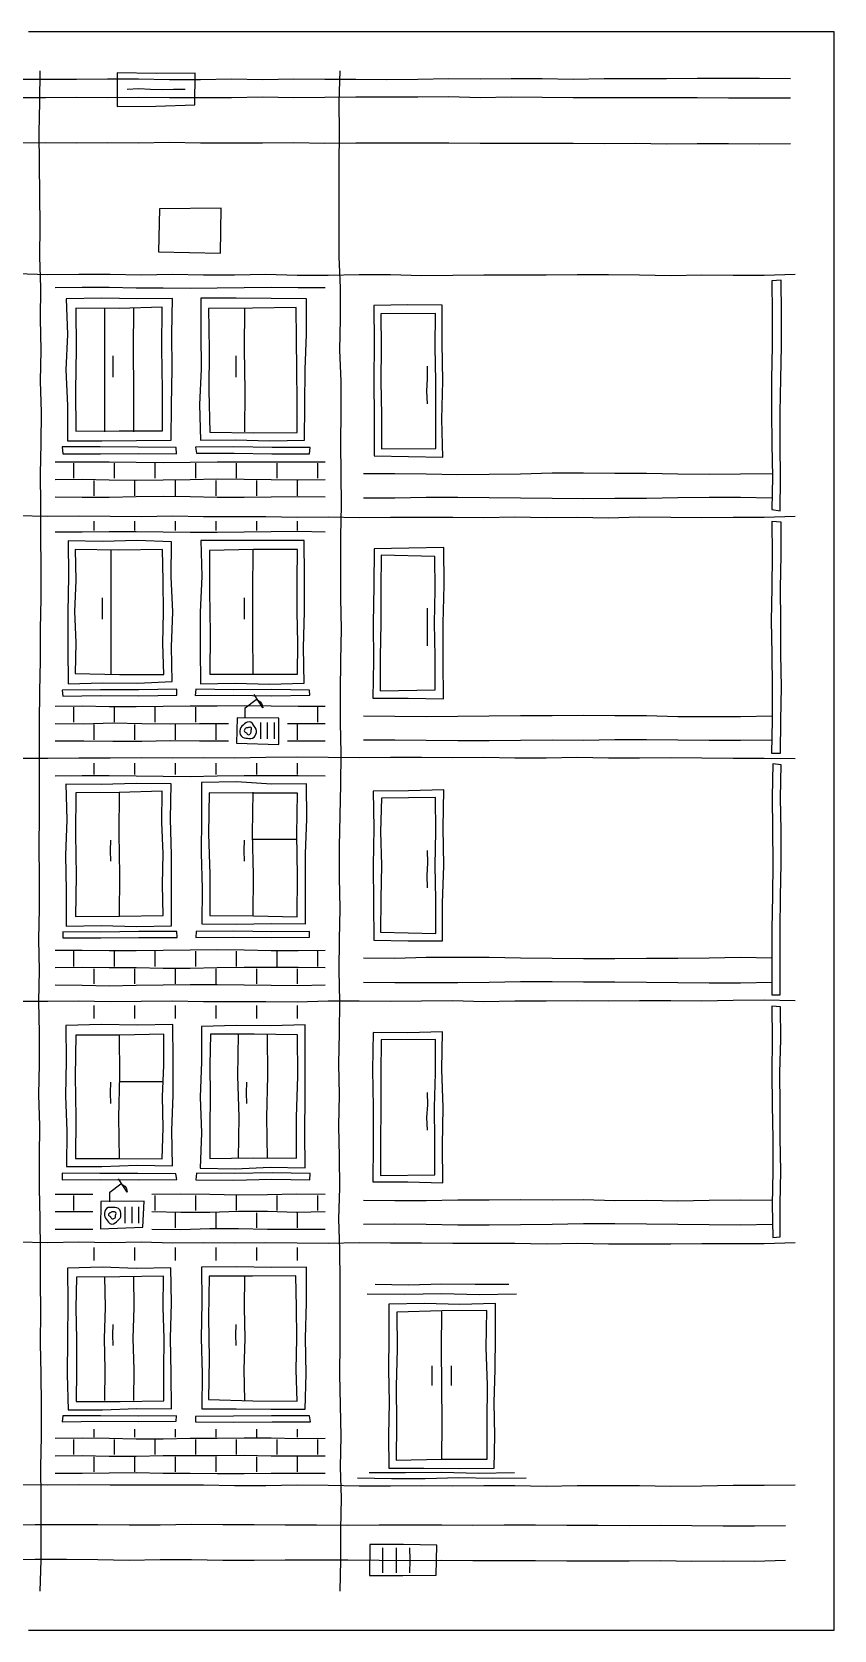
# Model space of a CAD drawing. Header units: millimetres. Extents: x 0 to 320, y 0 to 165.
# Drawn here: x 237.2 to 320, y 0 to 165 of the extents above; entities that cross this region are included whole.
import ezdxf

# ---------------------------------------------------------------- set-up
doc = ezdxf.new("R2010")
doc.units = ezdxf.units.MM
for name, color, linetype, true_color in [('01_KARKAS', 1, 'Continuous', 0xd62728), ('02_PROYOMY', 5, 'Continuous', 0x1f5fd6), ('03_BALKONY', 3, 'Continuous', 0x2ca02c), ('04_KLADKA', 32, 'Continuous', 0x8c5a2b), ('05_KONDICIONERY', 6, 'Continuous', 0xc512c5), ('07_TSEKOL', 30, 'Continuous', 0xe68a00), ('08_KRYSHA', 8, 'Continuous', 0x444444)]:
    doc.layers.add(name, color=color, linetype=linetype, true_color=true_color)

msp = doc.modelspace()

# ---------------------------------------------------------------- linework, layer by layer
at = {"layer": '01_KARKAS'}
for points in [[(320, 165), (316.8, 165), (313.6, 165), (310.4, 165), (307.2, 165), (304, 165), (300.8, 165), (297.6, 165), (294.4, 165), (291.2, 165), (288, 165), (284.8, 165), (281.6, 165), (278.4, 165), (275.2, 165), (272, 165), (268.8, 165), (265.6, 165), (262.4, 165), (259.2, 165), (256, 165), (252.8, 165), (249.6, 165), (246.4, 165), (243.2, 165), (240, 165), (236.8, 165)], [(320, 0), (320, 3.24), (320, 6.47), (320, 9.71), (320, 12.94), (320, 16.18), (320, 19.41), (320, 22.65), (320, 25.88), (320, 29.12), (320, 32.35), (320, 35.59), (320, 38.82), (320, 42.06), (320, 45.29), (320, 48.53), (320, 51.76), (320, 55), (320, 58.24), (320, 61.47), (320, 64.71), (320, 67.94), (320, 71.18), (320, 74.41), (320, 77.65), (320, 80.88), (320, 84.12), (320, 87.35), (320, 90.59), (320, 93.82), (320, 97.06), (320, 100.29), (320, 103.53), (320, 106.76), (320, 110), (320, 113.24), (320, 116.47), (320, 119.71), (320, 122.94), (320, 126.18), (320, 129.41), (320, 132.65), (320, 135.88), (320, 139.12), (320, 142.35), (320, 145.59), (320, 148.82), (320, 152.06), (320, 155.29), (320, 158.53), (320, 161.76), (320, 165)], [(238, 4), (238.1, 7.2), (238.13, 10.41), (238.13, 13.61), (238.08, 16.82), (238.14, 20.02), (238.15, 23.22), (238.13, 26.43), (238.05, 29.63), (238.08, 32.84), (238.06, 36.04), (238.06, 39.24), (238.01, 42.45), (237.96, 45.65), (237.96, 48.86), (237.97, 52.06), (237.89, 55.27), (237.95, 58.47), (237.95, 61.67), (237.88, 64.88), (237.95, 68.08), (237.89, 71.29), (237.95, 74.49), (237.93, 77.69), (237.92, 80.9), (237.93, 84.1), (237.95, 87.31), (237.95, 90.51), (237.94, 93.71), (237.99, 96.92), (238.05, 100.12), (238.04, 103.33), (238.1, 106.53), (238.13, 109.73), (238.09, 112.94), (238.07, 116.14), (238.06, 119.35), (238.1, 122.55), (238.15, 125.76), (238.06, 128.96), (238.11, 132.16), (238.06, 135.37), (238.07, 138.57), (237.98, 141.78), (238, 144.98), (237.99, 148.18), (237.94, 151.39), (237.92, 154.59), (237.98, 157.8), (238, 161)], [(269, 4), (269.05, 7.2), (269.08, 10.41), (269.12, 13.61), (269.03, 16.82), (269.11, 20.02), (269.04, 23.22), (268.97, 26.43), (268.98, 29.63), (268.99, 32.84), (268.98, 36.04), (268.96, 39.24), (268.87, 42.45), (268.95, 45.65), (268.94, 48.86), (268.85, 52.06), (268.92, 55.27), (268.86, 58.47), (268.93, 61.67), (268.95, 64.88), (268.89, 68.08), (268.92, 71.29), (268.98, 74.49), (268.93, 77.69), (268.94, 80.9), (269.01, 84.1), (269.06, 87.31), (269.1, 90.51), (269.04, 93.71), (269.03, 96.92), (269.05, 100.12), (269.15, 103.33), (269.06, 106.53), (269.06, 109.73), (269.05, 112.94), (269.13, 116.14), (269.1, 119.35), (269.07, 122.55), (269.1, 125.76), (269.09, 128.96), (268.97, 132.16), (269.02, 135.37), (269.03, 138.57), (268.9, 141.78), (268.9, 144.98), (268.89, 148.18), (268.88, 151.39), (268.91, 154.59), (268.9, 157.8), (269, 161)], [(235.59, 140.06), (238.8, 139.96), (242.02, 139.99), (245.24, 139.99), (248.45, 139.93), (251.67, 140), (254.89, 139.93), (258.1, 139.93), (261.32, 139.98), (264.54, 139.9), (267.75, 139.9), (270.97, 139.96), (274.19, 139.96), (277.4, 139.87), (280.62, 139.9), (283.84, 139.92), (287.05, 139.92), (290.27, 139.94), (293.48, 139.95), (296.7, 139.96), (299.92, 139.91), (303.13, 139.87), (306.35, 139.93), (309.57, 139.9), (312.78, 139.88), (316, 140)], [(235.59, 115.07), (238.8, 114.99), (242.02, 115.04), (245.24, 115), (248.45, 114.97), (251.67, 115.04), (254.89, 114.97), (258.1, 114.97), (261.32, 114.98), (264.54, 114.91), (267.75, 114.95), (270.97, 114.88), (274.19, 114.91), (277.4, 114.91), (280.62, 114.9), (283.84, 114.86), (287.05, 114.95), (290.27, 114.86), (293.48, 114.92), (296.7, 114.85), (299.92, 114.93), (303.13, 114.91), (306.35, 114.87), (309.57, 114.89), (312.78, 114.91), (316, 115)], [(235.59, 90.03), (238.8, 90.03), (242.02, 90.06), (245.24, 90.04), (248.45, 90.09), (251.67, 90.05), (254.89, 90.08), (258.1, 90.05), (261.32, 90.11), (264.54, 90.15), (267.75, 90.14), (270.97, 90.09), (274.19, 90.14), (277.4, 90.14), (280.62, 90.1), (283.84, 90.14), (287.05, 90.05), (290.27, 90.05), (293.48, 90.13), (296.7, 90.06), (299.92, 90.04), (303.13, 90.09), (306.35, 90.04), (309.57, 90.01), (312.78, 90.02), (316, 90)], [(235.59, 64.93), (238.8, 64.94), (242.02, 64.95), (245.24, 64.9), (248.45, 64.92), (251.67, 64.95), (254.89, 64.9), (258.1, 64.89), (261.32, 64.88), (264.54, 64.86), (267.75, 64.95), (270.97, 64.97), (274.19, 64.93), (277.4, 64.97), (280.62, 64.99), (283.84, 64.9), (287.05, 64.95), (290.27, 64.97), (293.48, 64.99), (296.7, 64.95), (299.92, 64.99), (303.13, 64.99), (306.35, 64.97), (309.57, 65.05), (312.78, 65.07), (316, 65)], [(235.59, 40.07), (238.8, 40.02), (242.02, 40.08), (245.24, 40.02), (248.45, 40.07), (251.67, 39.99), (254.89, 40.03), (258.1, 39.97), (261.32, 40.02), (264.54, 39.97), (267.75, 39.94), (270.97, 40.01), (274.19, 39.99), (277.4, 39.97), (280.62, 39.93), (283.84, 39.93), (287.05, 39.94), (290.27, 39.89), (293.48, 39.94), (296.7, 39.87), (299.92, 39.87), (303.13, 39.88), (306.35, 39.9), (309.57, 39.91), (312.78, 39.92), (316, 40)], [(235.59, 15.04), (238.8, 14.99), (242.02, 15.01), (245.24, 14.99), (248.45, 14.98), (251.67, 15), (254.89, 14.99), (258.1, 14.94), (261.32, 14.92), (264.54, 14.98), (267.75, 14.97), (270.97, 14.9), (274.19, 14.9), (277.4, 14.92), (280.62, 14.89), (283.84, 14.92), (287.05, 14.92), (290.27, 14.86), (293.48, 14.93), (296.7, 14.94), (299.92, 14.93), (303.13, 14.87), (306.35, 14.9), (309.57, 14.95), (312.78, 14.96), (316, 15)], [(236.8, 0), (240, 0), (243.2, 0), (246.4, 0), (249.6, 0), (252.8, 0), (256, 0), (259.2, 0), (262.4, 0), (265.6, 0), (268.8, 0), (272, 0), (275.2, 0), (278.4, 0), (281.6, 0), (284.8, 0), (288, 0), (291.2, 0), (294.4, 0), (297.6, 0), (300.8, 0), (304, 0), (307.2, 0), (310.4, 0), (313.6, 0), (316.8, 0), (320, 0)]]:
    msp.add_lwpolyline(points, dxfattribs=at)
at = {"layer": '02_PROYOMY'}
for points in [[(240.71, 137.43), (240.82, 133.77), (240.66, 130.1), (240.83, 126.44), (240.82, 122.77)], [(251.69, 137.48), (248.03, 137.44), (244.37, 137.5), (240.71, 137.43)], [(251.53, 122.86), (251.57, 126.51), (251.65, 130.17), (251.6, 133.82), (251.69, 137.48)], [(254.61, 137.53), (254.6, 133.86), (254.64, 130.19), (254.47, 126.53), (254.56, 122.86)], [(265.51, 137.44), (261.87, 137.48), (258.24, 137.53), (254.61, 137.53)], [(265.31, 122.85), (265.34, 126.49), (265.38, 130.14), (265.53, 133.79), (265.51, 137.44)], [(241.71, 136.47), (241.74, 132.24), (241.66, 128.02), (241.7, 123.79)], [(250.62, 136.58), (246.16, 136.46), (241.71, 136.47)], [(244.7, 123.7), (244.69, 127.97), (244.7, 132.23), (244.7, 136.5)], [(247.7, 123.7), (247.69, 127.97), (247.66, 132.23), (247.7, 136.5)], [(250.65, 123.8), (250.63, 128.06), (250.59, 132.32), (250.62, 136.58)], [(264.45, 136.55), (259.93, 136.47), (255.4, 136.45)], [(255.4, 136.45), (255.45, 132.19), (255.43, 127.94), (255.52, 123.68)], [(259.14, 123.7), (259.17, 127.97), (259.11, 132.23), (259.14, 136.5)], [(264.57, 123.66), (264.57, 126.88), (264.53, 130.1), (264.47, 133.32), (264.45, 136.55)], [(245.55, 129.37), (245.55, 130.47), (245.55, 131.56)], [(258.24, 129.37), (258.27, 130.47), (258.24, 131.56)], [(241.7, 123.79), (246.18, 123.82), (250.65, 123.8)], [(252.06, 122.1), (248.14, 122.12), (244.21, 122.15), (240.29, 122.16)], [(240.29, 122.16), (240.35, 121.45)], [(240.82, 122.77), (244.39, 122.77), (247.96, 122.83), (251.53, 122.86)], [(252.08, 121.44), (252.06, 122.1)], [(265.91, 122.11), (261.96, 122.1), (258.02, 122.15), (254.07, 122.14)], [(254.07, 122.14), (254.15, 121.52)], [(254.56, 122.86), (258.14, 122.88), (261.73, 122.77), (265.31, 122.85)], [(255.52, 123.68), (260.04, 123.62), (264.57, 123.66)], [(265.84, 121.45), (265.91, 122.11)], [(240.35, 121.45), (244.26, 121.43), (248.17, 121.48), (252.08, 121.44)], [(254.15, 121.52), (258.05, 121.5), (261.94, 121.44), (265.84, 121.45)], [(240.89, 112.47), (240.95, 108.77), (240.88, 105.08), (240.87, 101.38), (240.89, 97.68)], [(251.58, 112.36), (248.02, 112.48), (244.45, 112.4), (240.89, 112.47)], [(251.66, 97.93), (251.59, 101.53), (251.71, 105.14), (251.53, 108.75), (251.58, 112.36)], [(254.61, 112.48), (254.7, 108.78), (254.54, 105.08), (254.53, 101.38), (254.58, 97.68)], [(265.28, 112.48), (261.73, 112.5), (258.17, 112.48), (254.61, 112.48)], [(265.27, 97.77), (265.2, 101.45), (265.31, 105.13), (265.3, 108.8), (265.28, 112.48)], [(241.63, 111.57), (241.69, 108.36), (241.57, 105.16), (241.68, 101.95), (241.63, 98.75)], [(250.65, 111.56), (246.14, 111.49), (241.63, 111.57)], [(245.34, 98.7), (245.33, 102.97), (245.33, 107.23), (245.34, 111.5)], [(250.78, 98.65), (250.68, 101.87), (250.74, 105.1), (250.7, 108.33), (250.65, 111.56)], [(255.51, 111.45), (255.49, 107.2), (255.57, 102.94), (255.53, 98.69)], [(264.59, 111.58), (260.05, 111.57), (255.51, 111.45)], [(260, 98.7), (259.99, 102.97), (259.97, 107.23), (260, 111.5)], [(264.6, 98.69), (264.63, 101.91), (264.56, 105.14), (264.54, 108.36), (264.59, 111.58)], [(244.44, 104.37), (244.44, 105.47), (244.44, 106.56)], [(259.1, 104.37), (259.1, 105.47), (259.1, 106.56)], [(240.89, 97.68), (244.48, 97.81), (248.07, 97.78), (251.66, 97.93)], [(241.63, 98.75), (246.2, 98.65), (250.78, 98.65)], [(254.58, 97.68), (258.14, 97.75), (261.71, 97.67), (265.27, 97.77)], [(255.53, 98.69), (260.06, 98.7), (264.6, 98.69)], [(252.14, 97.13), (248.19, 97.06), (244.24, 97.08), (240.29, 97.03)], [(240.29, 97.03), (240.34, 96.43)], [(240.34, 96.43), (244.27, 96.5), (248.2, 96.46), (252.12, 96.52)], [(252.12, 96.52), (252.14, 97.13)], [(254.09, 97.13), (254.03, 96.49)], [(254.03, 96.49), (257.97, 96.51), (261.91, 96.47), (265.85, 96.51)], [(265.84, 97.05), (261.92, 97.12), (258, 97.07), (254.09, 97.13)], [(265.85, 96.51), (265.84, 97.05)], [(254.66, 87.52), (254.68, 83.87), (254.65, 80.22), (254.75, 76.57), (254.71, 72.92)], [(265.51, 87.36), (261.9, 87.34), (258.28, 87.56), (254.66, 87.52)], [(240.68, 87.33), (240.76, 83.67), (240.64, 80), (240.7, 76.34), (240.7, 72.68)], [(251.54, 87.38), (247.92, 87.42), (244.3, 87.29), (240.68, 87.33)], [(241.71, 86.43), (241.65, 82.18), (241.72, 77.92), (241.66, 73.67)], [(250.6, 86.6), (246.16, 86.49), (241.71, 86.43)], [(246.2, 73.7), (246.23, 77.97), (246.16, 82.23), (246.2, 86.5)], [(250.71, 73.79), (250.66, 76.99), (250.72, 80.19), (250.59, 83.39), (250.6, 86.6)], [(251.57, 72.7), (251.58, 76.37), (251.58, 80.04), (251.48, 83.71), (251.54, 87.38)], [(255.47, 86.44), (255.41, 82.22), (255.55, 78.01), (255.53, 73.79)], [(264.58, 86.4), (260.03, 86.41), (255.47, 86.44)], [(260, 73.7), (260.06, 77.97), (259.95, 82.23), (260, 86.5)], [(264.55, 73.65), (264.59, 77.9), (264.53, 82.15), (264.58, 86.4)], [(265.43, 72.92), (265.41, 76.53), (265.43, 80.14), (265.55, 83.75), (265.51, 87.36)], [(245.3, 79.37), (245.27, 80.47), (245.3, 81.56)], [(259.1, 79.37), (259.07, 80.47), (259.1, 81.56)], [(260, 81.64), (264.5, 81.64)], [(240.7, 72.68), (244.32, 72.73), (247.95, 72.64), (251.57, 72.7)], [(241.66, 73.67), (246.19, 73.72), (250.71, 73.79)], [(254.71, 72.92), (258.28, 72.89), (261.86, 72.95), (265.43, 72.92)], [(255.53, 73.79), (260.04, 73.73), (264.55, 73.65)], [(240.37, 72.09), (240.36, 71.47)], [(240.36, 71.47), (244.29, 71.47), (248.22, 71.49), (252.16, 71.49)], [(252.13, 72.14), (248.21, 72.14), (244.29, 72.06), (240.37, 72.09)], [(252.16, 71.49), (252.13, 72.14)], [(254.11, 72.11), (254.08, 71.51)], [(254.08, 71.51), (258, 71.54), (261.92, 71.52), (265.84, 71.55)], [(265.84, 72.14), (261.93, 72.08), (258.02, 72.15), (254.11, 72.11)], [(265.84, 71.55), (265.84, 72.14)], [(240.68, 62.41), (240.7, 58.78), (240.63, 55.14), (240.77, 51.51), (240.72, 47.87)], [(251.71, 62.52), (248.04, 62.44), (244.36, 62.51), (240.68, 62.41)], [(241.69, 61.42), (241.64, 57.17), (241.69, 52.93), (241.65, 48.68)], [(250.78, 61.51), (246.23, 61.41), (241.69, 61.42)], [(246.2, 48.7), (246.13, 52.97), (246.24, 57.23), (246.2, 61.5)], [(250.61, 48.65), (250.7, 51.86), (250.65, 55.08), (250.77, 58.29), (250.78, 61.51)], [(251.69, 47.93), (251.6, 51.58), (251.76, 55.22), (251.75, 58.87), (251.71, 62.52)], [(254.67, 62.33), (254.66, 58.67), (254.55, 55.01), (254.67, 51.35), (254.54, 47.69)], [(265.39, 62.48), (261.82, 62.4), (258.25, 62.41), (254.67, 62.33)], [(255.6, 61.54), (255.55, 58.33), (255.58, 55.12), (255.52, 51.91), (255.54, 48.7)], [(264.6, 61.44), (260.1, 61.54), (255.6, 61.54)], [(258.5, 48.7), (258.56, 52.97), (258.43, 57.23), (258.5, 61.5)], [(261.5, 48.7), (261.43, 52.97), (261.53, 57.23), (261.5, 61.5)], [(264.49, 48.72), (264.5, 52.96), (264.61, 57.2), (264.6, 61.44)], [(265.37, 47.73), (265.33, 51.42), (265.37, 55.1), (265.39, 58.79), (265.39, 62.48)], [(245.3, 54.37), (245.28, 55.46), (245.3, 56.56)], [(246.2, 56.64), (250.7, 56.64)], [(259.35, 54.37), (259.33, 55.46), (259.35, 56.56)], [(240.72, 47.87), (244.38, 47.86), (248.03, 47.99), (251.69, 47.93)], [(241.65, 48.68), (246.13, 48.69), (250.61, 48.65)], [(255.54, 48.7), (260.01, 48.74), (264.49, 48.72)], [(252.04, 47.09), (248.11, 47.12), (244.19, 47.12), (240.27, 47.17)], [(240.27, 47.17), (240.28, 46.49)], [(240.28, 46.49), (244.24, 46.51), (248.19, 46.49), (252.14, 46.51)], [(252.14, 46.51), (252.04, 47.09)], [(254.17, 47.17), (254.09, 46.48)], [(254.09, 46.48), (258.02, 46.44), (261.94, 46.55), (265.87, 46.5)], [(265.88, 47.15), (261.97, 47.2), (258.07, 47.14), (254.17, 47.17)], [(254.54, 47.69), (258.15, 47.62), (261.76, 47.78), (265.37, 47.73)], [(265.87, 46.5), (265.88, 47.15)], [(240.84, 37.36), (240.87, 33.7), (240.84, 30.05), (240.81, 26.39), (240.89, 22.74)], [(251.51, 37.4), (247.95, 37.33), (244.4, 37.45), (240.84, 37.36)], [(241.76, 36.44), (241.69, 33.23), (241.75, 30.02), (241.75, 26.81), (241.73, 23.6)], [(250.75, 36.52), (246.25, 36.46), (241.76, 36.44)], [(244.7, 23.7), (244.71, 26.9), (244.65, 30.1), (244.77, 33.3), (244.7, 36.5)], [(247.7, 23.7), (247.73, 26.9), (247.63, 30.1), (247.73, 33.3), (247.7, 36.5)], [(250.79, 23.67), (250.78, 26.88), (250.81, 30.1), (250.71, 33.31), (250.75, 36.52)], [(251.56, 22.84), (251.53, 26.48), (251.48, 30.12), (251.59, 33.76), (251.51, 37.4)], [(254.69, 37.47), (254.7, 33.81), (254.64, 30.15), (254.76, 26.5), (254.71, 22.84)], [(265.52, 37.46), (261.91, 37.43), (258.3, 37.51), (254.69, 37.47)], [(255.46, 36.52), (255.41, 32.28), (255.47, 28.04), (255.4, 23.8)], [(264.4, 36.57), (259.93, 36.52), (255.46, 36.52)], [(259.14, 23.7), (259.09, 26.9), (259.17, 30.1), (259.11, 33.3), (259.14, 36.5)], [(264.55, 23.64), (264.44, 26.87), (264.52, 30.11), (264.48, 33.34), (264.4, 36.57)], [(265.39, 22.79), (265.47, 26.46), (265.4, 30.13), (265.53, 33.8), (265.52, 37.46)], [(271.8, 34.7), (275.65, 34.69), (279.5, 34.75), (283.35, 34.65), (287.2, 34.7)], [(272.6, 35.7), (276.05, 35.64), (279.5, 35.74), (282.95, 35.71), (286.4, 35.7)], [(274.02, 33.66), (274.02, 30.27), (273.98, 26.88), (274.06, 23.5), (274, 20.11), (274.03, 16.73)], [(285.04, 33.7), (281.37, 33.61), (277.7, 33.71), (274.02, 33.66)], [(284.9, 16.71), (284.96, 20.1), (284.89, 23.5), (285.01, 26.9), (285.03, 30.3), (285.04, 33.7)], [(245.55, 29.37), (245.51, 30.47), (245.55, 31.56)], [(258.24, 29.37), (258.23, 30.47), (258.24, 31.56)], [(274.84, 32.81), (274.89, 28.99), (274.78, 25.17), (274.83, 21.35), (274.78, 17.53)], [(284.15, 32.99), (279.49, 32.96), (274.84, 32.81)], [(279.5, 17.6), (279.54, 21.43), (279.51, 25.25), (279.46, 29.08), (279.5, 32.9)], [(284.16, 17.64), (284.17, 21.48), (284.21, 25.31), (284.08, 29.15), (284.15, 32.99)], [(278.5, 25.25), (278.49, 26.26), (278.5, 27.28)], [(280.5, 25.25), (280.49, 26.26), (280.5, 27.28)], [(241.73, 23.6), (246.26, 23.6), (250.79, 23.67)], [(255.4, 23.8), (259.98, 23.66), (264.55, 23.64)], [(240.34, 22.12), (240.27, 21.51)], [(240.27, 21.51), (244.2, 21.56), (248.13, 21.53), (252.06, 21.56)], [(252.11, 22.11), (248.18, 22.08), (244.26, 22.13), (240.34, 22.12)], [(240.89, 22.74), (244.45, 22.72), (248, 22.89), (251.56, 22.84)], [(252.06, 21.56), (252.11, 22.11)], [(265.84, 22.12), (261.91, 22.11), (257.99, 22.07), (254.06, 22.04)], [(254.06, 22.04), (254.07, 21.5)], [(254.07, 21.5), (258.03, 21.46), (261.98, 21.49), (265.93, 21.49)], [(254.71, 22.84), (258.27, 22.85), (261.83, 22.79), (265.39, 22.79)], [(265.93, 21.49), (265.84, 22.12)], [(274.03, 16.73), (277.65, 16.73), (281.27, 16.67), (284.9, 16.71)], [(274.78, 17.53), (279.47, 17.65), (284.16, 17.64)], [(270.8, 15.7), (274.28, 15.65), (277.76, 15.66), (281.24, 15.75), (284.72, 15.69), (288.2, 15.7)], [(272, 16.25), (275.75, 16.27), (279.5, 16.3), (283.25, 16.19), (287, 16.25)]]:
    msp.add_lwpolyline(points, dxfattribs=at)
at = {"layer": '03_BALKONY'}
for points in [[(313.59, 139.31), (313.62, 135.94), (313.6, 132.56), (313.55, 129.19), (313.53, 125.81), (313.59, 122.44), (313.64, 119.06), (313.57, 115.69)], [(314.55, 139.38), (313.59, 139.31)], [(314.43, 115.55), (314.48, 118.95), (314.45, 122.36), (314.43, 125.76), (314.5, 129.17), (314.56, 132.57), (314.58, 135.98), (314.55, 139.38)], [(272.48, 136.75), (272.49, 132.87), (272.47, 129), (272.52, 125.13), (272.49, 121.25)], [(279.53, 136.79), (276, 136.83), (272.48, 136.75)], [(273.19, 135.91), (273.22, 132.42), (273.18, 128.93), (273.26, 125.44), (273.25, 121.95)], [(278.85, 135.92), (273.19, 135.91)], [(278.87, 122), (278.86, 125.48), (278.88, 128.96), (278.8, 132.44), (278.85, 135.92)], [(279.61, 121.1), (279.51, 125.02), (279.6, 128.94), (279.52, 132.87), (279.53, 136.79)], [(278, 126.62), (277.96, 127.92), (278.01, 129.21), (278, 130.5)], [(272.49, 121.25), (276.05, 121.17), (279.61, 121.1)], [(273.25, 121.95), (278.87, 122)], [(271.4, 119.4), (274.65, 119.4), (277.89, 119.37), (281.14, 119.32), (284.38, 119.35), (287.63, 119.39), (290.88, 119.47), (294.12, 119.48), (297.37, 119.44), (300.62, 119.43), (303.86, 119.36), (307.11, 119.34), (310.35, 119.38), (313.6, 119.4)], [(271.4, 116.9), (274.65, 116.91), (277.89, 116.97), (281.14, 116.98), (284.38, 116.94), (287.63, 116.91), (290.88, 116.86), (294.12, 116.83), (297.37, 116.85), (300.62, 116.87), (303.86, 116.95), (307.11, 116.98), (310.35, 116.98), (313.6, 116.9)], [(313.57, 115.69), (314.43, 115.55)], [(313.58, 114.44), (313.62, 111.02), (313.56, 107.61), (313.51, 104.2), (313.56, 100.78), (313.61, 97.37), (313.61, 93.96), (313.54, 90.54)], [(314.53, 114.39), (313.58, 114.44)], [(314.48, 90.54), (314.51, 93.95), (314.57, 97.36), (314.51, 100.76), (314.49, 104.17), (314.48, 107.58), (314.55, 110.99), (314.53, 114.39)], [(272.49, 111.65), (272.46, 107.8), (272.41, 103.94), (272.43, 100.08), (272.38, 96.23)], [(279.69, 111.77), (276.09, 111.69), (272.49, 111.65)], [(273.23, 110.98), (273.19, 107.47), (273.21, 103.97), (273.13, 100.47), (273.14, 96.96)], [(278.77, 110.85), (273.23, 110.98)], [(278.8, 97.08), (278.8, 100.52), (278.73, 103.96), (278.81, 107.41), (278.77, 110.85)], [(279.65, 96.16), (279.63, 100.06), (279.63, 103.97), (279.75, 107.87), (279.69, 111.77)], [(278, 101.62), (278.02, 102.92), (278, 104.21), (278, 105.5)], [(272.38, 96.23), (276.01, 96.2), (279.65, 96.16)], [(273.14, 96.96), (278.8, 97.08)], [(271.4, 94.4), (274.65, 94.34), (277.89, 94.33), (281.14, 94.37), (284.38, 94.4), (287.63, 94.42), (290.88, 94.44), (294.12, 94.47), (297.37, 94.44), (300.62, 94.41), (303.86, 94.33), (307.11, 94.33), (310.35, 94.33), (313.6, 94.4)], [(271.4, 91.9), (274.65, 91.92), (277.89, 91.89), (281.14, 91.84), (284.38, 91.86), (287.63, 91.88), (290.88, 91.91), (294.12, 91.89), (297.37, 91.96), (300.62, 91.95), (303.86, 91.91), (307.11, 91.88), (310.35, 91.87), (313.6, 91.9)], [(313.54, 90.54), (314.48, 90.54)], [(313.68, 89.42), (313.62, 86.02), (313.66, 82.61), (313.68, 79.21), (313.66, 75.8), (313.57, 72.4), (313.58, 69), (313.59, 65.59)], [(314.55, 89.32), (313.68, 89.42)], [(314.42, 65.57), (314.42, 68.96), (314.43, 72.36), (314.46, 75.75), (314.53, 79.14), (314.53, 82.54), (314.47, 85.93), (314.55, 89.32)], [(272.41, 86.62), (272.48, 82.78), (272.39, 78.93), (272.43, 75.09), (272.47, 71.24)], [(279.69, 86.74), (276.05, 86.64), (272.41, 86.62)], [(273.25, 85.89), (273.17, 82.43), (273.25, 78.97), (273.19, 75.51), (273.17, 72.04)], [(278.85, 85.96), (273.25, 85.89)], [(278.86, 71.93), (278.88, 75.44), (278.81, 78.95), (278.86, 82.45), (278.85, 85.96)], [(279.57, 71.16), (279.56, 75.05), (279.7, 78.95), (279.62, 82.84), (279.69, 86.74)], [(278, 76.62), (277.98, 77.92), (278.05, 79.21), (278, 80.5)], [(272.47, 71.24), (276.02, 71.17), (279.57, 71.16)], [(273.17, 72.04), (278.86, 71.93)], [(271.4, 69.4), (274.65, 69.37), (277.89, 69.46), (281.14, 69.47), (284.38, 69.48), (287.63, 69.41), (290.88, 69.38), (294.12, 69.34), (297.37, 69.35), (300.62, 69.37), (303.86, 69.37), (307.11, 69.41), (310.35, 69.46), (313.6, 69.4)], [(271.4, 66.9), (274.65, 66.85), (277.89, 66.85), (281.14, 66.87), (284.38, 66.89), (287.63, 66.95), (290.88, 66.97), (294.12, 66.94), (297.37, 66.92), (300.62, 66.88), (303.86, 66.85), (307.11, 66.83), (310.35, 66.84), (313.6, 66.9)], [(313.59, 64.4), (313.61, 60.99), (313.58, 57.58), (313.6, 54.17), (313.68, 50.76), (313.69, 47.36), (313.62, 43.95), (313.67, 40.54)], [(313.59, 65.59), (314.42, 65.57)], [(314.47, 64.35), (313.59, 64.4)], [(314.42, 40.61), (314.43, 44), (314.49, 47.39), (314.45, 50.78), (314.43, 54.17), (314.39, 57.56), (314.5, 60.96), (314.47, 64.35)], [(272.42, 61.7), (272.34, 57.85), (272.4, 53.99), (272.39, 50.14), (272.37, 46.29)], [(279.58, 61.76), (276, 61.66), (272.42, 61.7)], [(279.59, 46.17), (279.57, 50.06), (279.64, 53.96), (279.51, 57.86), (279.58, 61.76)], [(273.24, 60.93), (273.21, 57.43), (273.2, 53.93), (273.15, 50.42), (273.16, 46.92)], [(278.83, 60.98), (273.24, 60.93)], [(278.77, 47), (278.78, 50.49), (278.75, 53.99), (278.84, 57.48), (278.83, 60.98)], [(278, 51.62), (277.96, 52.92), (278.04, 54.21), (278, 55.5)], [(272.37, 46.29), (275.98, 46.28), (279.59, 46.17)], [(273.16, 46.92), (278.77, 47)], [(271.4, 44.4), (274.65, 44.34), (277.89, 44.35), (281.14, 44.41), (284.38, 44.41), (287.63, 44.44), (290.88, 44.43), (294.12, 44.44), (297.37, 44.35), (300.62, 44.37), (303.86, 44.33), (307.11, 44.4), (310.35, 44.43), (313.6, 44.4)], [(271.4, 41.9), (274.65, 41.93), (277.89, 41.89), (281.14, 41.82), (284.38, 41.82), (287.63, 41.87), (290.88, 41.91), (294.12, 41.97), (297.37, 41.97), (300.62, 41.95), (303.86, 41.89), (307.11, 41.87), (310.35, 41.84), (313.6, 41.9)], [(313.67, 40.54), (314.42, 40.61)]]:
    msp.add_lwpolyline(points, dxfattribs=at)
at = {"layer": '04_KLADKA'}
for points in [[(239.55, 138.6), (242.34, 138.66), (245.13, 138.66), (247.92, 138.59), (250.71, 138.58), (253.5, 138.54), (256.29, 138.59), (259.08, 138.62), (261.87, 138.65), (264.66, 138.62), (267.45, 138.6)], [(239.55, 120.6), (242.34, 120.63), (245.13, 120.61), (247.92, 120.58), (250.71, 120.54), (253.5, 120.59), (256.29, 120.63), (259.08, 120.63), (261.87, 120.61), (264.66, 120.6), (267.45, 120.6)], [(241.5, 118.92), (241.5, 120.48)], [(245.7, 118.92), (245.7, 120.48)], [(249.9, 118.92), (249.9, 120.48)], [(254.1, 118.92), (254.1, 120.48)], [(258.3, 118.92), (258.3, 120.48)], [(262.5, 118.92), (262.5, 120.48)], [(266.7, 118.92), (266.7, 120.48)], [(239.55, 118.8), (242.34, 118.83), (245.13, 118.75), (247.92, 118.73), (250.71, 118.76), (253.5, 118.8), (256.29, 118.86), (259.08, 118.84), (261.87, 118.8), (264.66, 118.75), (267.45, 118.8)], [(243.6, 117.12), (243.6, 118.68)], [(247.8, 117.12), (247.8, 118.68)], [(252, 117.12), (252, 118.68)], [(256.2, 117.12), (256.2, 118.68)], [(260.4, 117.12), (260.4, 118.68)], [(264.6, 117.12), (264.6, 118.68)], [(239.55, 117), (242.34, 116.96), (245.13, 116.97), (247.92, 117.02), (250.71, 117.07), (253.5, 117.03), (256.29, 116.97), (259.08, 116.96), (261.87, 116.99), (264.66, 117.02), (267.45, 117)], [(243.6, 113.52), (243.6, 114.5)], [(247.8, 113.52), (247.8, 114.5)], [(252, 113.52), (252, 114.5)], [(256.2, 113.52), (256.2, 114.5)], [(260.4, 113.52), (260.4, 114.5)], [(264.6, 113.52), (264.6, 114.5)], [(239.55, 113.4), (242.34, 113.39), (245.13, 113.44), (247.92, 113.44), (250.71, 113.4), (253.5, 113.37), (256.29, 113.36), (259.08, 113.38), (261.87, 113.41), (264.66, 113.45), (267.45, 113.4)], [(239.55, 95.4), (242.34, 95.43), (245.13, 95.37), (247.92, 95.35), (250.71, 95.38), (253.5, 95.42), (256.29, 95.44), (259.08, 95.46), (261.87, 95.43), (264.66, 95.39), (267.45, 95.4)], [(241.5, 93.72), (241.5, 95.28)], [(245.7, 93.72), (245.7, 95.28)], [(249.9, 93.72), (249.9, 95.28)], [(254.1, 93.72), (254.1, 95.28)], [(266.7, 93.72), (266.7, 95.28)], [(239.55, 93.6), (242.53, 93.58), (245.52, 93.66), (248.5, 93.61), (251.48, 93.56), (254.47, 93.6), (257.45, 93.6)], [(243.6, 91.92), (243.6, 93.48)], [(247.8, 91.92), (247.8, 93.48)], [(252, 91.92), (252, 93.48)], [(256.2, 91.92), (256.2, 93.48)], [(263.55, 93.6), (267.45, 93.6)], [(264.6, 91.92), (264.6, 93.48)], [(239.55, 91.8), (242.53, 91.82), (245.52, 91.76), (248.5, 91.79), (251.48, 91.85), (254.47, 91.82), (257.45, 91.8)], [(263.55, 91.8), (267.45, 91.8)], [(243.6, 88.32), (243.6, 89.5)], [(247.8, 88.32), (247.8, 89.5)], [(252, 88.32), (252, 89.5)], [(256.2, 88.32), (256.2, 89.5)], [(260.4, 88.32), (260.4, 89.5)], [(264.6, 88.32), (264.6, 89.5)], [(239.55, 88.2), (242.34, 88.22), (245.13, 88.22), (247.92, 88.18), (250.71, 88.17), (253.5, 88.13), (256.29, 88.18), (259.08, 88.24), (261.87, 88.23), (264.66, 88.23), (267.45, 88.2)], [(239.55, 70.2), (242.34, 70.19), (245.13, 70.16), (247.92, 70.15), (250.71, 70.2), (253.5, 70.23), (256.29, 70.27), (259.08, 70.23), (261.87, 70.15), (264.66, 70.16), (267.45, 70.2)], [(241.5, 68.52), (241.5, 70.08)], [(245.7, 68.52), (245.7, 70.08)], [(249.9, 68.52), (249.9, 70.08)], [(254.1, 68.52), (254.1, 70.08)], [(258.3, 68.52), (258.3, 70.08)], [(262.5, 68.52), (262.5, 70.08)], [(266.7, 68.52), (266.7, 70.08)], [(239.55, 68.4), (242.34, 68.44), (245.13, 68.42), (247.92, 68.41), (250.71, 68.35), (253.5, 68.34), (256.29, 68.4), (259.08, 68.44), (261.87, 68.45), (264.66, 68.43), (267.45, 68.4)], [(243.6, 66.72), (243.6, 68.28)], [(247.8, 66.72), (247.8, 68.28)], [(252, 66.72), (252, 68.28)], [(256.2, 66.72), (256.2, 68.28)], [(260.4, 66.72), (260.4, 68.28)], [(264.6, 66.72), (264.6, 68.28)], [(239.55, 66.6), (242.34, 66.59), (245.13, 66.53), (247.92, 66.57), (250.71, 66.6), (253.5, 66.66), (256.29, 66.64), (259.08, 66.61), (261.87, 66.59), (264.66, 66.56), (267.45, 66.6)], [(243.6, 63.15), (243.6, 64.5)], [(247.8, 63.15), (247.8, 64.5)], [(252, 63.15), (252, 64.5)], [(256.2, 63.15), (256.2, 64.5)], [(260.4, 63.15), (260.4, 64.5)], [(264.6, 63.15), (264.6, 64.5)], [(239.55, 45), (243.45, 45)], [(241.5, 43.32), (241.5, 44.88)], [(249.55, 45), (252.53, 45.03), (255.52, 45.02), (258.5, 44.95), (261.48, 44.98), (264.47, 45.04), (267.45, 45)], [(249.9, 43.32), (249.9, 44.88)], [(254.1, 43.32), (254.1, 44.88)], [(258.3, 43.32), (258.3, 44.88)], [(262.5, 43.32), (262.5, 44.88)], [(266.7, 43.32), (266.7, 44.88)], [(239.55, 43.2), (243.45, 43.2)], [(249.55, 43.2), (252.53, 43.15), (255.52, 43.16), (258.5, 43.25), (261.48, 43.24), (264.47, 43.16), (267.45, 43.2)], [(252, 41.52), (252, 43.08)], [(256.2, 41.52), (256.2, 43.08)], [(260.4, 41.52), (260.4, 43.08)], [(264.6, 41.52), (264.6, 43.08)], [(239.55, 41.4), (243.45, 41.4)], [(249.55, 41.4), (252.53, 41.37), (255.52, 41.45), (258.5, 41.46), (261.48, 41.38), (264.47, 41.39), (267.45, 41.4)], [(243.6, 38.15), (243.6, 39.48)], [(247.8, 38.15), (247.8, 39.48)], [(252, 38.15), (252, 39.48)], [(256.2, 38.15), (256.2, 39.48)], [(260.4, 38.15), (260.4, 39.48)], [(264.6, 38.15), (264.6, 39.48)], [(239.55, 19.8), (242.34, 19.83), (245.13, 19.81), (247.92, 19.74), (250.71, 19.75), (253.5, 19.81), (256.29, 19.81), (259.08, 19.83), (261.87, 19.83), (264.66, 19.78), (267.45, 19.8)], [(243.6, 19.92), (243.6, 20.75)], [(247.8, 19.92), (247.8, 20.75)], [(252, 19.92), (252, 20.75)], [(256.2, 19.92), (256.2, 20.75)], [(260.4, 19.92), (260.4, 20.75)], [(264.6, 19.92), (264.6, 20.75)], [(241.5, 18.12), (241.5, 19.68)], [(245.7, 18.12), (245.7, 19.68)], [(249.9, 18.12), (249.9, 19.68)], [(254.1, 18.12), (254.1, 19.68)], [(258.3, 18.12), (258.3, 19.68)], [(262.5, 18.12), (262.5, 19.68)], [(266.7, 18.12), (266.7, 19.68)], [(239.55, 18), (242.34, 18.01), (245.13, 17.95), (247.92, 17.96), (250.71, 18.01), (253.5, 18.02), (256.29, 18.03), (259.08, 18.04), (261.87, 18), (264.66, 17.97), (267.45, 18)], [(243.6, 16.32), (243.6, 17.88)], [(247.8, 16.32), (247.8, 17.88)], [(252, 16.32), (252, 17.88)], [(256.2, 16.32), (256.2, 17.88)], [(260.4, 16.32), (260.4, 17.88)], [(264.6, 16.32), (264.6, 17.88)], [(239.55, 16.2), (242.34, 16.2), (245.13, 16.22), (247.92, 16.27), (250.71, 16.21), (253.5, 16.18), (256.29, 16.15), (259.08, 16.16), (261.87, 16.18), (264.66, 16.21), (267.45, 16.2)]]:
    msp.add_lwpolyline(points, dxfattribs=at)
at = {"layer": '05_KONDICIONERY'}
for points in [[(259.2, 95.2), (260.33, 96.07)], [(261, 95.2), (260.1, 96.6)], [(260.33, 96.07), (260.55, 95.98)], [(260.55, 95.98), (260.74, 95.84)], [(260.74, 95.84), (260.88, 95.65)], [(258.36, 94.19), (258.28, 91.56)], [(262.65, 94.15), (258.36, 94.19)], [(259.2, 94.2), (259.2, 95.2)], [(260.88, 95.65), (260.97, 95.43)], [(260.97, 95.43), (261, 95.2)], [(262.66, 91.43), (262.65, 94.15)], [(260.8, 92), (260.8, 93.7)], [(261.5, 92), (261.5, 93.7)], [(262.2, 92), (262.2, 93.7)], [(258.28, 91.56), (262.66, 91.43)], [(247, 45.2), (246.1, 46.6)], [(245.2, 45.2), (246.33, 46.07)], [(245.2, 44.2), (245.2, 45.2)], [(246.33, 46.07), (246.55, 45.98)], [(246.55, 45.98), (246.74, 45.84)], [(246.74, 45.84), (246.88, 45.65)], [(246.88, 45.65), (246.97, 45.43)], [(246.97, 45.43), (247, 45.2)], [(244.28, 44.25), (244.25, 41.44)], [(248.76, 44.27), (244.28, 44.25)], [(246.8, 42), (246.8, 43.7)], [(247.5, 42), (247.5, 43.7)], [(248.2, 42), (248.2, 43.7)], [(248.61, 41.59), (248.76, 44.27)], [(244.25, 41.44), (248.61, 41.59)]]:
    msp.add_lwpolyline(points, dxfattribs=at)
for points in [[(260.35, 92.85), (260.31, 93.02), (260.23, 93.18), (260.13, 93.31), (260.03, 93.44), (259.93, 93.59), (259.78, 93.72), (259.6, 93.78), (259.4, 93.75), (259.24, 93.66), (259.1, 93.55), (258.97, 93.44), (258.84, 93.33), (258.74, 93.19), (258.68, 93.02), (258.65, 92.85), (258.65, 92.67), (258.68, 92.48), (258.76, 92.31), (258.9, 92.18), (259.08, 92.12), (259.26, 92.1), (259.42, 92.09), (259.58, 92.06), (259.76, 92.04), (259.95, 92.07), (260.11, 92.18), (260.22, 92.33), (260.3, 92.5), (260.34, 92.67), (260.35, 92.85)], [(259.81, 92.85), (259.81, 92.92), (259.83, 93), (259.83, 93.09), (259.79, 93.17), (259.71, 93.21), (259.61, 93.2), (259.53, 93.17), (259.47, 93.15), (259.4, 93.15), (259.33, 93.15), (259.26, 93.12), (259.2, 93.07), (259.16, 93), (259.12, 92.93), (259.09, 92.85), (259.11, 92.77), (259.17, 92.7), (259.25, 92.67), (259.31, 92.64), (259.35, 92.59), (259.39, 92.51), (259.46, 92.45), (259.54, 92.43), (259.62, 92.47), (259.69, 92.52), (259.74, 92.58), (259.78, 92.64), (259.81, 92.71), (259.82, 92.78), (259.81, 92.85)], [(246.36, 42.85), (246.35, 43.03), (246.31, 43.21), (246.23, 43.38), (246.1, 43.52), (245.93, 43.59), (245.75, 43.61), (245.58, 43.61), (245.42, 43.62), (245.24, 43.64), (245.05, 43.63), (244.88, 43.53), (244.77, 43.38), (244.7, 43.2), (244.67, 43.03), (244.66, 42.85), (244.69, 42.68), (244.76, 42.52), (244.86, 42.38), (244.96, 42.25), (245.08, 42.12), (245.22, 41.99), (245.4, 41.92), (245.6, 41.93), (245.77, 42.03), (245.9, 42.15), (246.02, 42.27), (246.14, 42.38), (246.26, 42.51), (246.33, 42.67), (246.36, 42.85)], [(245.8, 42.85), (245.84, 42.92), (245.87, 43.01), (245.84, 43.1), (245.77, 43.15), (245.69, 43.17), (245.61, 43.18), (245.54, 43.19), (245.46, 43.19), (245.4, 43.17), (245.34, 43.13), (245.28, 43.09), (245.21, 43.06), (245.13, 43.01), (245.08, 42.94), (245.08, 42.85), (245.14, 42.77), (245.21, 42.72), (245.26, 42.68), (245.29, 42.62), (245.33, 42.55), (245.39, 42.5), (245.46, 42.47), (245.54, 42.47), (245.62, 42.48), (245.7, 42.51), (245.76, 42.56), (245.79, 42.64), (245.79, 42.72), (245.78, 42.79), (245.8, 42.85)]]:
    msp.add_lwpolyline(points, close=True, dxfattribs=at)
at = {"layer": '07_TSEKOL'}
for points in [[(234.27, 10.86), (237.5, 10.9), (240.73, 10.89), (243.96, 10.89), (247.19, 10.87), (250.42, 10.85), (253.65, 10.92), (256.88, 10.91), (260.1, 10.89), (263.33, 10.86), (266.56, 10.86), (269.79, 10.83), (273.02, 10.85), (276.25, 10.87), (279.48, 10.86), (282.71, 10.82), (285.94, 10.85), (289.17, 10.85), (292.4, 10.84), (295.62, 10.84), (298.85, 10.78), (302.08, 10.83), (305.31, 10.79), (308.54, 10.75), (311.77, 10.77), (315, 10.8)], [(272.06, 8.84), (272.02, 5.64)], [(278.99, 8.78), (275.52, 8.82), (272.06, 8.84)], [(273.4, 5.9), (273.41, 7.2), (273.4, 8.5)], [(274.8, 5.9), (274.83, 7.2), (274.8, 8.5)], [(276.2, 5.9), (276.21, 7.2), (276.2, 8.5)], [(278.92, 5.67), (278.99, 8.78)], [(234.27, 7.29), (237.5, 7.31), (240.73, 7.31), (243.96, 7.27), (247.19, 7.23), (250.42, 7.27), (253.65, 7.29), (256.88, 7.23), (260.1, 7.23), (263.33, 7.25), (266.56, 7.26), (269.79, 7.26), (273.02, 7.23), (276.25, 7.17), (279.48, 7.22), (282.71, 7.17), (285.94, 7.18), (289.17, 7.18), (292.4, 7.14), (295.62, 7.14), (298.85, 7.14), (302.08, 7.19), (305.31, 7.12), (308.54, 7.16), (311.77, 7.12), (315, 7.2)], [(272.02, 5.64), (275.47, 5.63), (278.92, 5.67)]]:
    msp.add_lwpolyline(points, dxfattribs=at)
at = {"layer": '08_KRYSHA'}
for points in [[(235.35, 160.13), (238.55, 160.14), (241.76, 160.13), (244.96, 160.15), (248.17, 160.16), (251.38, 160.09), (254.58, 160.09), (257.79, 160.15), (260.99, 160.1), (264.2, 160.15), (267.41, 160.13), (270.61, 160.11), (273.82, 160.1), (277.03, 160.14), (280.23, 160.18), (283.44, 160.17), (286.64, 160.18), (289.85, 160.18), (293.06, 160.14), (296.26, 160.21), (299.47, 160.18), (302.68, 160.19), (305.88, 160.22), (309.09, 160.22), (312.29, 160.22), (315.5, 160.2)], [(245.98, 160.77), (245.95, 157.32)], [(254.03, 160.73), (250, 160.71), (245.98, 160.77)], [(253.97, 157.48), (254.03, 160.73)], [(247, 159.1), (248.2, 159.15), (249.4, 159.08), (250.6, 159.05), (251.8, 159.11), (253, 159.1)], [(235.35, 158.24), (238.55, 158.22), (241.76, 158.27), (244.96, 158.24), (248.17, 158.27), (251.38, 158.25), (254.58, 158.24), (257.79, 158.23), (260.99, 158.29), (264.2, 158.25), (267.41, 158.27), (270.61, 158.31), (273.82, 158.31), (277.03, 158.31), (280.23, 158.32), (283.44, 158.24), (286.64, 158.3), (289.85, 158.26), (293.06, 158.25), (296.26, 158.23), (299.47, 158.23), (302.68, 158.22), (305.88, 158.24), (309.09, 158.2), (312.29, 158.2), (315.5, 158.2)], [(245.95, 157.32), (249.96, 157.35), (253.97, 157.48)], [(235.35, 153.55), (238.55, 153.6), (241.76, 153.54), (244.96, 153.57), (248.17, 153.55), (251.38, 153.61), (254.58, 153.56), (257.79, 153.55), (260.99, 153.55), (264.2, 153.59), (267.41, 153.53), (270.61, 153.54), (273.82, 153.56), (277.03, 153.55), (280.23, 153.56), (283.44, 153.53), (286.64, 153.52), (289.85, 153.52), (293.06, 153.51), (296.26, 153.5), (299.47, 153.52), (302.68, 153.46), (305.88, 153.5), (309.09, 153.5), (312.29, 153.46), (315.5, 153.5)], [(250.33, 146.74), (250.23, 142.29)], [(256.71, 146.82), (250.33, 146.74)], [(256.65, 142.16), (256.71, 146.82)], [(250.23, 142.29), (253.44, 142.24), (256.65, 142.16)]]:
    msp.add_lwpolyline(points, dxfattribs=at)

doc.saveas('drawing.dxf')
